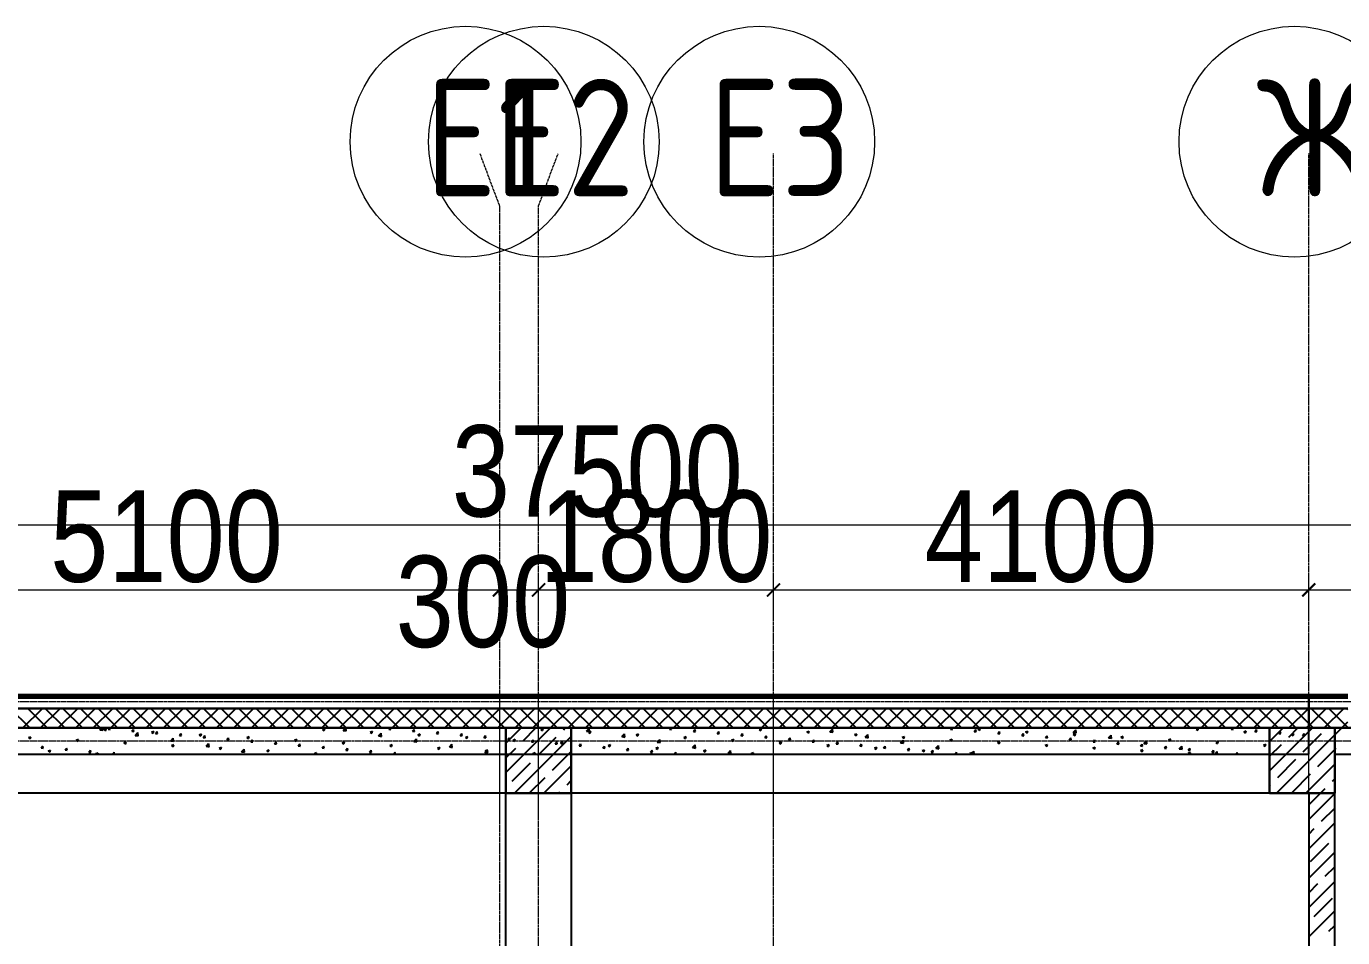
# Model space of a CAD drawing. Header units: millimetres. Extents: x -231292 to 573618, y -153144 to 564035.
# Drawn here: x 23279 to 33364, y 272060 to 279042 of the extents above; entities that cross this region are included whole.
import ezdxf
from ezdxf.enums import TextEntityAlignment as Align

# ---------------------------------------------------------------- set-up
doc = ezdxf.new("R2010")
doc.units = ezdxf.units.MM
doc.linetypes.add('CENTER2', pattern=[28.575, 19.05, -3.175, 3.175, -3.175])
doc.linetypes.add('HIDDEN2', pattern=[4.7625, 3.175, -1.5875])
doc.layers.get('0').update_dxf_attribs({"color": 250})
doc.layers.get('Defpoints').update_dxf_attribs({"color": 250})
doc.layers.add('АР_Делит', color=250, linetype='Continuous', lineweight=0, plot=False)
doc.layers.add('КР_Балки-0.5', color=60, linetype='Continuous', lineweight=50, plot=False)
for name, color, linetype, lineweight in [('АР_Колонны', 250, 'Continuous', 35), ('АР_Стены ЖБ', 250, 'Continuous', 35), ('АР_Стены ПЕНОблок', 250, 'Continuous', 20), ('АР_Тонкая', 250, 'Continuous', 5), ('АР_Утеплитель', 250, 'Continuous', 0), ('АР_Штриховка', 250, 'Continuous', 0), ('РД_Оси_100', 250, 'Continuous', 0), ('РД_Оси_размер', 250, 'Continuous', 0)]:
    doc.layers.add(name, color=color, linetype=linetype, lineweight=lineweight)
doc.styles.add('style1', font='ARIALN.TTF')
doc.styles.add('ккк', font='isocpeur.ttf', dxfattribs={"width": 0.85, "oblique": 15})
doc.dimstyles.new('Dim100_ареал', dxfattribs={"dimscale": 100, "dimtxt": 2.5, "dimasz": 1, "dimexe": 1, "dimexo": 1, "dimgap": 0.5, "dimtad": 1, "dimzin": 12, "dimdsep": 46, "dimtxsty": 'style1', "dimblk": 'ARCHTICK', "dimcen": 1, "dimdle": 1, "dimclrd": 256, "dimclre": 256, "dimaunit": 1, "dimadec": 0, "dimazin": 3, "dimtfac": 1, "dimtmove": 1, "dimatfit": 3, "dimldrblk": 'OPEN30', "dimfxl": 2, "dimfxlon": 1, "dimtolj": 1, "dimtzin": 0, "dimlwd": 9, "dimlwe": 9, "dimarcsym": 0})

# ---------------------------------------------------------------- blocks, each defined once
blk = doc.blocks.new('A-iden')
at = {"linetype": 'Continuous', "lineweight": 5}
blk.add_circle((-0.729, -4.063), 5.894, dxfattribs=at)
at = {"color": 0, "linetype": 'Continuous', "lineweight": 20, "style": 'ккк', "width": 0.85}
blk.add_attdef('ID', text='', height=6, dxfattribs=at).set_placement((0.314, -3.853), align=Align.MIDDLE_CENTER)
blk = doc.blocks.new('_ArchTick')
at = {"color": 0, "linetype": 'ByBlock', "const_width": 0.15}
blk.add_lwpolyline([(-0.5, -0.5), (0.5, 0.5)], dxfattribs=at)
blk = doc.blocks.new('*D206')
at = {"layer": 'Defpoints', "color": 0, "transparency": 16777216}
for p in [(1233153, 224571), (1195653, 222571), (1233153, 222571)]:
    blk.add_point(p, dxfattribs=at)
at = {"layer": 'РД_Оси_размер', "lineweight": 9, "transparency": 16777216}
for p, q in [((1195653, 224371), (1195653, 224671)), ((1233153, 224371), (1233153, 224671)), ((1195553, 224571), (1233253, 224571))]:
    blk.add_line(p, q, dxfattribs=at)
at = {"layer": 'РД_Оси_размер', "lineweight": 9, "transparency": 16777216, "xscale": 100, "yscale": 100, "zscale": 100, "rotation": 180}
blk.add_blockref('_ArchTick', (1195653, 224571), dxfattribs=at)
at = {"layer": 'РД_Оси_размер', "lineweight": 9, "transparency": 16777216, "xscale": 100, "yscale": 100, "zscale": 100}
blk.add_blockref('_ArchTick', (1233153, 224571), dxfattribs=at)
at = {"layer": 'РД_Оси_размер', "color": 0, "transparency": 16777216, "insert": (1214403, 224978), "char_height": 700, "attachment_point": 5, "style": 'style1'}
blk.add_mtext('\\A1;37500', dxfattribs=at)
blk = doc.blocks.new('_Open30')
at = {"color": 0, "linetype": 'ByBlock', "lineweight": -2}
for p, q in [((-1, 0.27), (0, 0)), ((0, 0), (-1, -0.27)), ((0, 0), (-1, 0))]:
    blk.add_line(p, q, dxfattribs=at)
blk = doc.blocks.new('*D215')
at = {"layer": 'Defpoints', "color": 0, "transparency": 16777216}
for p in [(1213653, 224071), (1208553, 222571), (1213653, 222571)]:
    blk.add_point(p, dxfattribs=at)
at = {"layer": 'РД_Оси_размер', "lineweight": 9, "transparency": 16777216}
for p, q in [((1208553, 223871), (1208553, 224171)), ((1213653, 223871), (1213653, 224171)), ((1208453, 224071), (1213753, 224071))]:
    blk.add_line(p, q, dxfattribs=at)
at = {"layer": 'РД_Оси_размер', "lineweight": 9, "transparency": 16777216, "xscale": 100, "yscale": 100, "zscale": 100, "rotation": 180}
blk.add_blockref('_ArchTick', (1208553, 224071), dxfattribs=at)
at = {"layer": 'РД_Оси_размер', "lineweight": 9, "transparency": 16777216, "xscale": 100, "yscale": 100, "zscale": 100}
blk.add_blockref('_ArchTick', (1213653, 224071), dxfattribs=at)
at = {"layer": 'РД_Оси_размер', "color": 0, "transparency": 16777216, "insert": (1211103, 224478), "char_height": 700, "attachment_point": 5, "style": 'style1'}
blk.add_mtext('\\A1;5100', dxfattribs=at)
blk = doc.blocks.new('*D216')
at = {"layer": 'Defpoints', "color": 0, "transparency": 16777216}
for p in [(1213953, 224071), (1213653, 222571), (1213953, 222571)]:
    blk.add_point(p, dxfattribs=at)
at = {"layer": 'РД_Оси_размер', "lineweight": 9, "transparency": 16777216}
for p, q in [((1213653, 223871), (1213653, 224171)), ((1213953, 223871), (1213953, 224171)), ((1213553, 224071), (1214053, 224071))]:
    blk.add_line(p, q, dxfattribs=at)
at = {"layer": 'РД_Оси_размер', "lineweight": 9, "transparency": 16777216, "xscale": 100, "yscale": 100, "zscale": 100, "rotation": 180}
blk.add_blockref('_ArchTick', (1213653, 224071), dxfattribs=at)
at = {"layer": 'РД_Оси_размер', "lineweight": 9, "transparency": 16777216, "xscale": 100, "yscale": 100, "zscale": 100}
blk.add_blockref('_ArchTick', (1213953, 224071), dxfattribs=at)
at = {"layer": 'РД_Оси_размер', "color": 0, "transparency": 16777216, "insert": (1213527, 223978), "char_height": 700, "attachment_point": 5, "style": 'style1'}
blk.add_mtext('\\A1;300', dxfattribs=at)
blk = doc.blocks.new('*D217')
at = {"layer": 'Defpoints', "color": 0, "transparency": 16777216}
for p in [(1215753, 224071), (1213953, 222571), (1215753, 222571)]:
    blk.add_point(p, dxfattribs=at)
at = {"layer": 'РД_Оси_размер', "lineweight": 9, "transparency": 16777216}
for p, q in [((1213953, 223871), (1213953, 224171)), ((1215753, 223871), (1215753, 224171)), ((1213853, 224071), (1215853, 224071))]:
    blk.add_line(p, q, dxfattribs=at)
at = {"layer": 'РД_Оси_размер', "lineweight": 9, "transparency": 16777216, "xscale": 100, "yscale": 100, "zscale": 100, "rotation": 180}
blk.add_blockref('_ArchTick', (1213953, 224071), dxfattribs=at)
at = {"layer": 'РД_Оси_размер', "lineweight": 9, "transparency": 16777216, "xscale": 100, "yscale": 100, "zscale": 100}
blk.add_blockref('_ArchTick', (1215753, 224071), dxfattribs=at)
at = {"layer": 'РД_Оси_размер', "color": 0, "transparency": 16777216, "insert": (1214853, 224478), "char_height": 700, "attachment_point": 5, "style": 'style1'}
blk.add_mtext('\\A1;1800', dxfattribs=at)
blk = doc.blocks.new('*D218')
at = {"layer": 'Defpoints', "color": 0, "transparency": 16777216}
for p in [(1219853, 224071), (1215753, 222571), (1219853, 222571)]:
    blk.add_point(p, dxfattribs=at)
at = {"layer": 'РД_Оси_размер', "lineweight": 9, "transparency": 16777216}
for p, q in [((1215753, 223871), (1215753, 224171)), ((1219853, 223871), (1219853, 224171)), ((1215653, 224071), (1219953, 224071))]:
    blk.add_line(p, q, dxfattribs=at)
at = {"layer": 'РД_Оси_размер', "lineweight": 9, "transparency": 16777216, "xscale": 100, "yscale": 100, "zscale": 100, "rotation": 180}
blk.add_blockref('_ArchTick', (1215753, 224071), dxfattribs=at)
at = {"layer": 'РД_Оси_размер', "lineweight": 9, "transparency": 16777216, "xscale": 100, "yscale": 100, "zscale": 100}
blk.add_blockref('_ArchTick', (1219853, 224071), dxfattribs=at)
at = {"layer": 'РД_Оси_размер', "color": 0, "transparency": 16777216, "insert": (1217803, 224478), "char_height": 700, "attachment_point": 5, "style": 'style1'}
blk.add_mtext('\\A1;4100', dxfattribs=at)
blk = doc.blocks.new('*D219')
at = {"layer": 'Defpoints', "color": 0, "transparency": 16777216}
for p in [(1223253, 224071), (1219853, 222571), (1223253, 222571)]:
    blk.add_point(p, dxfattribs=at)
at = {"layer": 'РД_Оси_размер', "lineweight": 9, "transparency": 16777216}
for p, q in [((1219853, 223871), (1219853, 224171)), ((1223253, 223871), (1223253, 224171)), ((1219753, 224071), (1223353, 224071))]:
    blk.add_line(p, q, dxfattribs=at)
at = {"layer": 'РД_Оси_размер', "lineweight": 9, "transparency": 16777216, "xscale": 100, "yscale": 100, "zscale": 100, "rotation": 180}
blk.add_blockref('_ArchTick', (1219853, 224071), dxfattribs=at)
at = {"layer": 'РД_Оси_размер', "lineweight": 9, "transparency": 16777216, "xscale": 100, "yscale": 100, "zscale": 100}
blk.add_blockref('_ArchTick', (1223253, 224071), dxfattribs=at)
at = {"layer": 'РД_Оси_размер', "color": 0, "transparency": 16777216, "insert": (1221553, 224478), "char_height": 700, "attachment_point": 5, "style": 'style1'}
blk.add_mtext('\\A1;3400', dxfattribs=at)
blk = doc.blocks.new('оси_рен')
at = {"layer": 'РД_Оси_100', "color": 251, "linetype": 'CENTER2', "true_color": 0x636466}
for p, q in [((1215752.916, 222320.175), (1215752.916, 227414.666)), ((1219852.916, 222320.175), (1219852.916, 227414.666)), ((1215752.916, 135558.25), (1215752.916, 223268.25)), ((1219852.916, 135558.25), (1219852.916, 223268.25))]:
    blk.add_line(p, q, dxfattribs=at)
for points in [[(1213502.916, 227414.666), (1213652.916, 227014.666), (1213652.916, 222320.175)], [(1213952.916, 222320.175), (1213952.916, 227014.666), (1214102.916, 227414.666)], [(1241712.916, 223213.25), (1190197.958, 223213.25), (1189697.958, 223363.25)], [(1213652.916, 223268.25), (1213652.916, 135558.25)], [(1213952.916, 135558.25), (1213952.916, 223268.25)], [(1241712.916, 222913.25), (1190197.958, 222913.25), (1189697.958, 222763.25)]]:
    blk.add_lwpolyline(points, dxfattribs=at)
at = {"layer": 'РД_Оси_100', "color": 251, "true_color": 0x636466, "xscale": 150, "yscale": 150, "zscale": 100}
for p, values in [((1213502.916, 228114.666), {'ID': 'Е1'}), ((1214102.916, 228114.666), {'ID': 'Е2'}), ((1215752.916, 228114.666), {'ID': 'Е3'}), ((1219852.916, 228114.666), {'ID': 'Ж'})]:
    blk.add_blockref('A-iden', p, dxfattribs=at).add_auto_attribs(values)
at = {"layer": 'РД_Оси_размер', "color": 251, "true_color": 0x636466}
for base, p1, p2, picture, middle in [((1233152.916, 224571.073), (1195652.916, 222571.073), (1233152.916, 222571.073), '*D206', (1214402.916, 224978.474)), ((1213652.916, 224071.073), (1208552.916, 222571.073), (1213652.916, 222571.073), '*D215', (1211102.916, 224478.474)), ((1215752.916, 224071.073), (1213952.916, 222571.073), (1215752.916, 222571.073), '*D217', (1214852.916, 224478.474)), ((1219852.916, 224071.073), (1215752.916, 222571.073), (1219852.916, 222571.073), '*D218', (1217802.916, 224478.474)), ((1223252.916, 224071.073), (1219852.916, 222571.073), (1223252.916, 222571.073), '*D219', (1221552.916, 224478.474))]:
    dim = blk.add_linear_dim(base=base, p1=p1, p2=p2, dimstyle='Dim100_ареал', override={"dimtxt": 7}, dxfattribs=at)
    dim.commit()
    dim.dimension.update_dxf_attribs({"geometry": picture, "text_midpoint": middle})
dim = blk.add_linear_dim(base=(1213952.916, 224071.073), p1=(1213652.916, 222571.073), p2=(1213952.916, 222571.073), dimstyle='Dim100_ареал', override={"dimtxt": 7}, dxfattribs=at)
dim.commit()
dim.dimension.update_dxf_attribs({"geometry": '*D216', "text_midpoint": (1213527.43, 223571.073), "dimtype": 160})

msp = doc.modelspace()

# ---------------------------------------------------------------- hatches: boundary and pattern name
at = {"layer": 'АР_Штриховка', "linetype": 'Continuous', "lineweight": 25, "true_color": 0x000000}
h = msp.add_hatch(dxfattribs=at)
h.set_pattern_fill('_U', color=18, angle=-359.9999989, style=0, pattern_type=0)
h.set_pattern_definition([(1.07e-06, (-195344.9318, 50353.0003), (-1.86e-08, 1), [])])
h.paths.add_polyline_path([(33103.241, 273921.255), (33103.241, 273896.255), (33403.236, 273896.255), (33403.236, 273921.255)], flags=0)
h.paths.add_polyline_path([(37203.236, 273921.255), (37203.236, 273896.255), (37503.241, 273896.255), (37503.241, 273921.255)], flags=0)
h = msp.add_hatch(dxfattribs=at)
h.set_pattern_fill('ANSI37', color=18, scale=30, angle=-359.9999989, style=0)
h.set_pattern_definition([(45, (-195344.93, 50353), (-67.351922, 67.35192), []), (135, (-195344.93, 50353), (-67.35192, -67.351922), [])])
h.paths.add_polyline_path([(33103.241, 273816.255), (33103.241, 273666.255), (33403.236, 273666.255), (33403.236, 273816.255)], flags=0)
h.paths.add_polyline_path([(37203.236, 273816.255), (37203.236, 273666.255), (37503.241, 273666.255), (37503.241, 273816.255)], flags=0)

# ---------------------------------------------------------------- linework, layer by layer
at = {"layer": 'АР_Делит', "color": 18, "lineweight": 25, "true_color": 0x000000}
for p, q in [((33303.243, 264266.253), (33303.243, 273666.253)), ((33303.243, 273666.253), (37303.243, 273666.253)), ((33303.243, 264266.253), (33303.243, 273666.253)), ((33303.243, 273666.253), (37303.243, 273666.253))]:
    msp.add_line(p, q, dxfattribs=at)
at = {"layer": 'АР_Колонны', "color": 18, "linetype": 'HIDDEN2', "lineweight": 25, "true_color": 0x000000}
for p, q in [((26953.243, 273666.253), (27453.243, 273666.253)), ((26953.243, 273166.253), (26953.243, 273666.253)), ((27453.243, 273666.253), (27453.243, 273166.253)), ((32803.243, 273666.253), (33303.243, 273666.253)), ((32803.243, 273166.253), (32803.243, 273666.253)), ((33303.243, 273666.253), (33303.243, 273166.253)), ((27453.243, 273166.253), (26953.243, 273166.253)), ((33303.243, 273166.253), (32803.243, 273166.253))]:
    msp.add_line(p, q, dxfattribs=at)
at = {"layer": 'АР_Колонны', "color": 18, "linetype": 'Continuous', "lineweight": 25, "true_color": 0x000000}
for p, q in [((27453.243, 273666.253), (26953.243, 273666.253)), ((26953.243, 273666.253), (26953.243, 273166.253)), ((27453.243, 273666.253), (26953.243, 273666.253)), ((26953.243, 273666.253), (26953.243, 273166.253)), ((27453.243, 273166.253), (27453.243, 273666.253)), ((27453.243, 273166.253), (27453.243, 273666.253)), ((33303.243, 273666.253), (32803.243, 273666.253)), ((32803.243, 273666.253), (32803.243, 273166.253)), ((33303.243, 273666.253), (32803.243, 273666.253)), ((32803.243, 273666.253), (32803.243, 273166.253)), ((33303.243, 273166.253), (33303.243, 273666.253)), ((33303.243, 273166.253), (33303.243, 273666.253)), ((26953.243, 273166.253), (27453.243, 273166.253)), ((26953.243, 273166.253), (27453.243, 273166.253)), ((32803.243, 273166.253), (33303.243, 273166.253)), ((32803.243, 273166.253), (33303.243, 273166.253))]:
    msp.add_line(p, q, dxfattribs=at)
at = {"layer": 'АР_Стены ЖБ', "color": 18, "linetype": 'Continuous', "lineweight": 25, "true_color": 0x000000}
for p, q in [((27453.243, 273666.253), (26953.243, 273666.253)), ((26953.243, 273666.253), (26953.243, 273166.253)), ((27453.243, 273166.253), (27453.243, 273666.253)), ((33303.243, 273666.253), (32803.243, 273666.253)), ((32803.243, 273666.253), (32803.243, 273166.253)), ((33303.243, 273666.253), (33303.243, 273466.253)), ((37503.243, 273666.253), (33303.243, 273666.253)), ((33303.243, 273166.253), (33303.243, 273666.253)), ((33303.243, 273466.253), (37303.243, 273466.253)), ((26953.243, 273166.253), (27453.243, 273166.253)), ((32803.243, 273166.253), (33303.243, 273166.253)), ((33303.243, 273166.253), (33103.243, 273166.253)), ((33103.243, 273166.253), (33103.243, 264116.253)), ((33303.243, 264116.253), (33303.243, 273166.253))]:
    msp.add_line(p, q, dxfattribs=at)
at = {"layer": 'АР_Стены ПЕНОблок', "color": 18, "linetype": 'Continuous', "lineweight": 25, "true_color": 0x000000}
for p, q in [((33103.243, 273666.253), (13203.243, 273666.253)), ((33103.243, 273466.253), (33103.243, 273666.253)), ((13203.243, 273466.253), (33103.243, 273466.253))]:
    msp.add_line(p, q, dxfattribs=at)
at = {"layer": 'АР_Тонкая', "color": 18, "linetype": 'Continuous', "lineweight": 25, "true_color": 0x000000}
for p, q in [((33103.243, 273921.253), (13203.243, 273921.253)), ((33103.243, 273896.253), (13203.243, 273896.253)), ((13203.243, 273896.253), (33103.243, 273896.253)), ((33103.243, 273896.253), (33103.243, 273921.253)), ((33103.243, 273921.253), (33103.243, 273896.253)), ((33403.238, 273921.253), (33103.243, 273921.253)), ((33103.243, 273816.253), (33103.243, 273896.253)), ((33103.243, 273896.253), (33103.243, 273816.253)), ((33403.238, 273896.253), (33103.243, 273896.253)), ((33103.243, 273896.253), (33403.238, 273896.253)), ((13203.243, 273816.253), (33103.243, 273816.253)), ((33103.243, 273816.253), (33403.238, 273816.253))]:
    msp.add_line(p, q, dxfattribs=at)
at = {"layer": 'АР_Утеплитель', "color": 18, "linetype": 'Continuous', "lineweight": 25, "true_color": 0x000000}
for p, q in [((33103.243, 273816.253), (13203.243, 273816.253)), ((33103.243, 273666.253), (33103.243, 273816.253)), ((33103.243, 273816.253), (33103.243, 273666.253)), ((33403.238, 273816.253), (33103.243, 273816.253)), ((13203.243, 273666.253), (33103.243, 273666.253)), ((33103.243, 273666.253), (33403.238, 273666.253))]:
    msp.add_line(p, q, dxfattribs=at)
at = {"layer": 'АР_Штриховка', "color": 18, "linetype": 'Continuous', "lineweight": 25, "true_color": 0x000000}
for p, q in [((13203.243, 273921.002), (33103.243, 273921.002)), ((13203.243, 273920.002), (33103.243, 273920.002)), ((13203.243, 273919.002), (33103.243, 273919.002)), ((13203.243, 273918.002), (33103.243, 273918.002)), ((13203.243, 273917.002), (33103.243, 273917.002)), ((13203.243, 273916.002), (33103.243, 273916.002)), ((13203.243, 273915.002), (33103.243, 273915.002)), ((13203.243, 273914.002), (33103.243, 273914.002)), ((13203.243, 273913.002), (33103.243, 273913.002)), ((13203.243, 273912.002), (33103.243, 273912.002)), ((13203.243, 273911.002), (33103.243, 273911.002)), ((13203.243, 273910.002), (33103.243, 273910.002)), ((13203.243, 273909.002), (33103.243, 273909.002)), ((13203.243, 273908.002), (33103.243, 273908.002)), ((13203.243, 273907.002), (33103.243, 273907.002)), ((13203.243, 273906.002), (33103.243, 273906.002)), ((13203.243, 273905.002), (33103.243, 273905.002)), ((13203.243, 273904.002), (33103.243, 273904.002)), ((13203.243, 273903.002), (33103.243, 273903.002)), ((13203.243, 273902.002), (33103.243, 273902.002)), ((13203.243, 273901.002), (33103.243, 273901.002)), ((13203.243, 273900.002), (33103.243, 273900.002)), ((13203.243, 273899.002), (33103.243, 273899.002)), ((13203.243, 273898.002), (33103.243, 273898.002)), ((13203.243, 273897.002), (33103.243, 273897.002)), ((23305.121, 273666.253), (23155.121, 273816.253)), ((23253.682, 273666.253), (23403.682, 273816.253)), ((23439.824, 273666.253), (23289.824, 273816.253)), ((23388.386, 273666.253), (23538.386, 273816.253)), ((23574.528, 273666.253), (23424.528, 273816.253)), ((23523.09, 273666.253), (23673.09, 273816.253)), ((23709.232, 273666.253), (23559.232, 273816.253)), ((23657.794, 273666.253), (23807.794, 273816.253)), ((23843.936, 273666.253), (23693.936, 273816.253)), ((23792.498, 273666.253), (23942.498, 273816.253)), ((23978.64, 273666.253), (23828.64, 273816.253)), ((23927.201, 273666.253), (24077.201, 273816.253)), ((24113.344, 273666.253), (23963.344, 273816.253)), ((24061.905, 273666.253), (24211.905, 273816.253)), ((24248.047, 273666.253), (24098.047, 273816.253)), ((24196.609, 273666.253), (24346.609, 273816.253)), ((24382.751, 273666.253), (24232.751, 273816.253)), ((24331.313, 273666.253), (24481.313, 273816.253)), ((24517.455, 273666.253), (24367.455, 273816.253)), ((24466.017, 273666.253), (24616.017, 273816.253)), ((24652.159, 273666.253), (24502.159, 273816.253)), ((24600.721, 273666.253), (24750.721, 273816.253)), ((24786.863, 273666.253), (24636.863, 273816.253)), ((24735.424, 273666.253), (24885.424, 273816.253)), ((24921.567, 273666.253), (24771.567, 273816.253)), ((24870.128, 273666.253), (25020.128, 273816.253)), ((25056.27, 273666.253), (24906.27, 273816.253)), ((25004.832, 273666.253), (25154.832, 273816.253)), ((25190.974, 273666.253), (25040.974, 273816.253)), ((25139.536, 273666.253), (25289.536, 273816.253)), ((25325.678, 273666.253), (25175.678, 273816.253)), ((25274.24, 273666.253), (25424.24, 273816.253)), ((25460.382, 273666.253), (25310.382, 273816.253)), ((25408.944, 273666.253), (25558.944, 273816.253)), ((25595.086, 273666.253), (25445.086, 273816.253)), ((25543.648, 273666.253), (25693.648, 273816.253)), ((25729.79, 273666.253), (25579.79, 273816.253)), ((25678.351, 273666.253), (25828.351, 273816.253)), ((25864.494, 273666.253), (25714.494, 273816.253)), ((25813.055, 273666.253), (25963.055, 273816.253)), ((25999.197, 273666.253), (25849.197, 273816.253)), ((25947.759, 273666.253), (26097.759, 273816.253)), ((26133.901, 273666.253), (25983.901, 273816.253)), ((26082.463, 273666.253), (26232.463, 273816.253)), ((26268.605, 273666.253), (26118.605, 273816.253)), ((26217.167, 273666.253), (26367.167, 273816.253)), ((26403.309, 273666.253), (26253.309, 273816.253)), ((26351.871, 273666.253), (26501.871, 273816.253)), ((26538.013, 273666.253), (26388.013, 273816.253)), ((26486.574, 273666.253), (26636.574, 273816.253)), ((26672.717, 273666.253), (26522.717, 273816.253)), ((26621.278, 273666.253), (26771.278, 273816.253)), ((26807.42, 273666.253), (26657.42, 273816.253)), ((26755.982, 273666.253), (26905.982, 273816.253)), ((26942.124, 273666.253), (26792.124, 273816.253)), ((26890.686, 273666.253), (27040.686, 273816.253)), ((27076.828, 273666.253), (26926.828, 273816.253)), ((27025.39, 273666.253), (27175.39, 273816.253)), ((27211.532, 273666.253), (27061.532, 273816.253)), ((27160.094, 273666.253), (27310.094, 273816.253)), ((27346.236, 273666.253), (27196.236, 273816.253)), ((27294.797, 273666.253), (27444.797, 273816.253)), ((27480.94, 273666.253), (27330.94, 273816.253)), ((27429.501, 273666.253), (27579.501, 273816.253)), ((27615.643, 273666.253), (27465.643, 273816.253)), ((27564.205, 273666.253), (27714.205, 273816.253)), ((27750.347, 273666.253), (27600.347, 273816.253)), ((27698.909, 273666.253), (27848.909, 273816.253)), ((27885.051, 273666.253), (27735.051, 273816.253)), ((27833.613, 273666.253), (27983.613, 273816.253)), ((28019.755, 273666.253), (27869.755, 273816.253)), ((27968.317, 273666.253), (28118.317, 273816.253)), ((28154.459, 273666.253), (28004.459, 273816.253)), ((28103.021, 273666.253), (28253.021, 273816.253)), ((28289.163, 273666.253), (28139.163, 273816.253)), ((28237.724, 273666.253), (28387.724, 273816.253)), ((28423.867, 273666.253), (28273.867, 273816.253)), ((28372.428, 273666.253), (28522.428, 273816.253)), ((28558.57, 273666.253), (28408.57, 273816.253)), ((28507.132, 273666.253), (28657.132, 273816.253)), ((28693.274, 273666.253), (28543.274, 273816.253)), ((28641.836, 273666.253), (28791.836, 273816.253)), ((28827.978, 273666.253), (28677.978, 273816.253)), ((28776.54, 273666.253), (28926.54, 273816.253)), ((28962.682, 273666.253), (28812.682, 273816.253)), ((28911.244, 273666.253), (29061.244, 273816.253)), ((29097.386, 273666.253), (28947.386, 273816.253)), ((29045.947, 273666.253), (29195.947, 273816.253)), ((29232.09, 273666.253), (29082.09, 273816.253)), ((29180.651, 273666.253), (29330.651, 273816.253)), ((29366.793, 273666.253), (29216.793, 273816.253)), ((29315.355, 273666.253), (29465.355, 273816.253)), ((29501.497, 273666.253), (29351.497, 273816.253)), ((29450.059, 273666.253), (29600.059, 273816.253)), ((29636.201, 273666.253), (29486.201, 273816.253)), ((29584.763, 273666.253), (29734.763, 273816.253)), ((29770.905, 273666.253), (29620.905, 273816.253)), ((29719.467, 273666.253), (29869.467, 273816.253)), ((29905.609, 273666.253), (29755.609, 273816.253)), ((29854.17, 273666.253), (30004.17, 273816.253)), ((30040.313, 273666.253), (29890.313, 273816.253)), ((29988.874, 273666.253), (30138.874, 273816.253)), ((30175.016, 273666.253), (30025.016, 273816.253)), ((30123.578, 273666.253), (30273.578, 273816.253)), ((30309.72, 273666.253), (30159.72, 273816.253)), ((30258.282, 273666.253), (30408.282, 273816.253)), ((30444.424, 273666.253), (30294.424, 273816.253)), ((30392.986, 273666.253), (30542.986, 273816.253)), ((30579.128, 273666.253), (30429.128, 273816.253)), ((30527.69, 273666.253), (30677.69, 273816.253)), ((30713.832, 273666.253), (30563.832, 273816.253)), ((30662.394, 273666.253), (30812.394, 273816.253)), ((30848.536, 273666.253), (30698.536, 273816.253)), ((30797.097, 273666.253), (30947.097, 273816.253)), ((30983.24, 273666.253), (30833.24, 273816.253)), ((30931.801, 273666.253), (31081.801, 273816.253)), ((31117.943, 273666.253), (30967.943, 273816.253)), ((31066.505, 273666.253), (31216.505, 273816.253)), ((31252.647, 273666.253), (31102.647, 273816.253)), ((31201.209, 273666.253), (31351.209, 273816.253)), ((31387.351, 273666.253), (31237.351, 273816.253)), ((31335.913, 273666.253), (31485.913, 273816.253)), ((31522.055, 273666.253), (31372.055, 273816.253)), ((31470.617, 273666.253), (31620.617, 273816.253)), ((31656.759, 273666.253), (31506.759, 273816.253)), ((31605.32, 273666.253), (31755.32, 273816.253)), ((31791.463, 273666.253), (31641.463, 273816.253)), ((31740.024, 273666.253), (31890.024, 273816.253)), ((31926.166, 273666.253), (31776.166, 273816.253)), ((31874.728, 273666.253), (32024.728, 273816.253)), ((32060.87, 273666.253), (31910.87, 273816.253)), ((32009.432, 273666.253), (32159.432, 273816.253)), ((32195.574, 273666.253), (32045.574, 273816.253)), ((32144.136, 273666.253), (32294.136, 273816.253)), ((32330.278, 273666.253), (32180.278, 273816.253)), ((32278.84, 273666.253), (32428.84, 273816.253)), ((32464.982, 273666.253), (32314.982, 273816.253)), ((32413.543, 273666.253), (32563.543, 273816.253)), ((32599.686, 273666.253), (32449.686, 273816.253)), ((32548.247, 273666.253), (32698.247, 273816.253)), ((32734.389, 273666.253), (32584.389, 273816.253)), ((32682.951, 273666.253), (32832.951, 273816.253)), ((32869.093, 273666.253), (32719.093, 273816.253)), ((32817.655, 273666.253), (32967.655, 273816.253)), ((33003.797, 273666.253), (32853.797, 273816.253)), ((32952.359, 273666.253), (33102.359, 273816.253)), ((33103.243, 273701.511), (32988.501, 273816.253)), ((23295.519, 273592.557), (23308.154, 273584.034)), ((23295.627, 273592.795), (23313.412, 273599.622)), ((23308.166, 273584.031), (23313.316, 273599.38)), ((23521.132, 273666.253), (23521.57, 273665.957)), ((23521.582, 273665.954), (23521.683, 273666.253)), ((23843.07, 273651.773), (23865.66, 273648.269)), ((23843.072, 273651.768), (23856.97, 273666.253)), ((23865.659, 273648.264), (23863.566, 273666.253)), ((23873.966, 273654.137), (23886.601, 273645.615)), ((23874.075, 273654.376), (23891.859, 273661.203)), ((23886.613, 273645.611), (23891.763, 273660.96)), ((23905.376, 273656.83), (23920.558, 273655.502)), ((23905.377, 273656.841), (23913.274, 273666.253)), ((23920.467, 273655.485), (23918.481, 273666.253)), ((24087.56, 273640.891), (24102.742, 273639.563)), ((24087.561, 273640.902), (24099.806, 273655.496)), ((24102.651, 273639.546), (24099.714, 273655.467)), ((24114.149, 273609.731), (24136.739, 273606.227)), ((24114.151, 273609.726), (24133.935, 273630.344)), ((24136.738, 273606.222), (24133.931, 273630.344)), ((24238.997, 273633.794), (24251.632, 273625.272)), ((24239.105, 273634.033), (24256.89, 273640.86)), ((24251.644, 273625.269), (24256.794, 273640.618)), ((24269.745, 273624.952), (24284.927, 273623.624)), ((24269.746, 273624.963), (24281.991, 273639.556)), ((24284.835, 273623.607), (24281.899, 273639.528)), ((24385.23, 273567.683), (24405.014, 273588.302)), ((24407.816, 273564.179), (24405.01, 273588.302)), ((24451.93, 273609.013), (24467.112, 273607.685)), ((24451.931, 273609.024), (24464.176, 273623.617)), ((24467.02, 273607.668), (24464.083, 273623.589)), ((24604.028, 273613.452), (24616.662, 273604.93)), ((24604.136, 273613.691), (24621.921, 273620.518)), ((24616.675, 273604.926), (24621.825, 273620.275)), ((24634.114, 273593.074), (24649.296, 273591.746)), ((24634.115, 273593.085), (24646.36, 273607.678)), ((24649.204, 273591.728), (24646.267, 273607.65)), ((24816.3, 273577.146), (24828.545, 273591.739)), ((24831.388, 273575.789), (24828.451, 273591.711)), ((24969.059, 273593.11), (24981.693, 273584.588)), ((24969.167, 273593.349), (24986.952, 273600.176)), ((24981.706, 273584.584), (24986.856, 273599.933)), ((25547.506, 273654.69), (25560.14, 273646.168)), ((25547.615, 273654.929), (25565.399, 273661.756)), ((25560.153, 273646.164), (25565.303, 273661.513)), ((25706.947, 273646.947), (25729.537, 273643.443)), ((25706.95, 273646.94), (25725.481, 273666.253)), ((25729.536, 273643.436), (25726.882, 273666.253)), ((25912.537, 273634.348), (25925.171, 273625.825)), ((25912.645, 273634.587), (25930.43, 273641.414)), ((25925.184, 273625.822), (25930.334, 273641.171)), ((25978.026, 273604.905), (26000.616, 273601.401)), ((25978.03, 273604.898), (25997.813, 273625.517)), ((26000.615, 273601.394), (25997.809, 273625.516)), ((26056.348, 273656.618), (26071.53, 273655.29)), ((26056.349, 273656.629), (26064.424, 273666.253)), ((26071.434, 273655.272), (26069.408, 273666.253)), ((26238.533, 273640.679), (26253.715, 273639.351)), ((26238.534, 273640.69), (26250.779, 273655.283)), ((26253.618, 273639.333), (26250.681, 273655.254)), ((26277.568, 273614.005), (26290.202, 273605.483)), ((26277.676, 273614.245), (26295.461, 273621.072)), ((26290.214, 273605.48), (26295.365, 273620.829)), ((26420.717, 273624.74), (26435.899, 273623.412)), ((26420.718, 273624.751), (26432.964, 273639.344)), ((26435.802, 273623.393), (26432.865, 273639.315)), ((26602.902, 273608.801), (26618.084, 273607.473)), ((26602.903, 273608.812), (26615.148, 273623.405)), ((26617.986, 273607.454), (26615.049, 273623.376)), ((26642.598, 273593.663), (26655.233, 273585.141)), ((26642.707, 273593.903), (26660.492, 273600.73)), ((26655.245, 273585.137), (26660.395, 273600.486)), ((26785.087, 273592.862), (26800.269, 273591.533)), ((26785.088, 273592.873), (26797.333, 273607.466)), ((26800.17, 273591.515), (26797.233, 273607.436)), ((26953.243, 273549.205), (27070.291, 273666.253)), ((26953.243, 273324.699), (27294.797, 273666.253)), ((26967.272, 273576.934), (26979.518, 273591.527)), ((26982.354, 273575.576), (26979.417, 273591.497)), ((27019.304, 273166.253), (27453.243, 273600.192)), ((27084.785, 273568.494), (27182.544, 273666.253)), ((27197.038, 273456.24), (27337.355, 273596.557)), ((27221.046, 273655.243), (27233.68, 273646.721)), ((27221.155, 273655.483), (27238.939, 273662.31)), ((27233.692, 273646.717), (27238.843, 273662.066)), ((27393.481, 273652.683), (27407.051, 273666.253)), ((27570.825, 273642.121), (27593.415, 273638.617)), ((27570.829, 273642.112), (27590.613, 273662.731)), ((27586.076, 273634.901), (27598.711, 273626.378)), ((27586.185, 273635.141), (27603.97, 273641.968)), ((27593.413, 273638.608), (27590.607, 273662.73)), ((27598.723, 273626.375), (27603.873, 273641.724)), ((27841.904, 273600.079), (27864.493, 273596.575)), ((27841.908, 273600.07), (27861.692, 273620.689)), ((27864.492, 273596.566), (27861.686, 273620.688)), ((27951.107, 273614.558), (27963.742, 273606.036)), ((27951.216, 273614.799), (27969.001, 273621.626)), ((27963.754, 273606.033), (27968.904, 273621.382)), ((28207.321, 273656.406), (28222.503, 273655.078)), ((28207.322, 273656.417), (28215.575, 273666.253)), ((28222.4, 273655.058), (28220.335, 273666.253)), ((28316.138, 273594.216), (28328.773, 273585.694)), ((28316.247, 273594.456), (28334.032, 273601.283)), ((28328.785, 273585.69), (28333.935, 273601.039)), ((28389.505, 273640.467), (28404.687, 273639.139)), ((28389.506, 273640.478), (28401.752, 273655.071)), ((28404.584, 273639.119), (28401.647, 273655.041)), ((28571.69, 273624.528), (28586.872, 273623.199)), ((28571.691, 273624.539), (28583.936, 273639.132)), ((28586.768, 273623.18), (28583.832, 273639.101)), ((28753.875, 273608.589), (28769.057, 273607.26)), ((28753.876, 273608.6), (28766.121, 273623.193)), ((28768.953, 273607.241), (28766.016, 273623.162)), ((28894.585, 273655.796), (28907.22, 273647.274)), ((28894.695, 273656.037), (28912.479, 273662.864)), ((28907.232, 273647.271), (28912.382, 273662.62)), ((28936.059, 273592.649), (28951.241, 273591.321)), ((28936.06, 273592.661), (28948.306, 273607.254)), ((28951.137, 273591.302), (28948.2, 273607.223)), ((29118.245, 273576.722), (29130.49, 273591.315)), ((29133.321, 273575.362), (29130.384, 273591.284)), ((29259.616, 273635.454), (29272.251, 273626.932)), ((29259.725, 273635.695), (29277.51, 273642.522)), ((29272.263, 273626.928), (29277.413, 273642.277)), ((29434.702, 273637.295), (29457.292, 273633.792)), ((29434.707, 273637.284), (29454.491, 273657.903)), ((29457.29, 273633.78), (29454.484, 273657.902)), ((29624.647, 273615.111), (29637.281, 273606.589)), ((29624.756, 273615.352), (29642.541, 273622.179)), ((29637.294, 273606.586), (29642.444, 273621.935)), ((29705.781, 273595.253), (29728.371, 273591.749)), ((29705.786, 273595.242), (29725.57, 273615.861)), ((29728.369, 273591.738), (29725.563, 273615.86)), ((29989.678, 273594.769), (30002.312, 273586.247)), ((29989.787, 273595.01), (30007.572, 273601.837)), ((30002.324, 273586.243), (30007.475, 273601.592)), ((30358.293, 273656.194), (30373.475, 273654.865)), ((30358.294, 273656.205), (30366.726, 273666.253)), ((30373.367, 273654.845), (30371.262, 273666.253)), ((30540.478, 273640.254), (30555.66, 273638.926)), ((30540.479, 273640.266), (30552.724, 273654.859)), ((30555.551, 273638.906), (30552.614, 273654.827)), ((30568.125, 273656.349), (30580.759, 273647.827)), ((30568.235, 273656.591), (30586.019, 273663.418)), ((30580.772, 273647.824), (30585.922, 273663.173)), ((30722.663, 273624.315), (30737.845, 273622.987)), ((30722.664, 273624.327), (30734.909, 273638.92)), ((30737.735, 273622.967), (30734.798, 273638.888)), ((30904.847, 273608.376), (30920.029, 273607.048)), ((30904.848, 273608.388), (30917.093, 273622.981)), ((30919.919, 273607.027), (30916.982, 273622.949)), ((30933.156, 273636.007), (30945.79, 273627.485)), ((30933.265, 273636.249), (30951.05, 273643.075)), ((30945.802, 273627.481), (30950.953, 273642.83)), ((31087.032, 273592.437), (31102.214, 273591.109)), ((31087.033, 273592.449), (31099.278, 273607.042)), ((31102.103, 273591.088), (31099.166, 273607.01)), ((31269.218, 273576.509), (31281.463, 273591.103)), ((31284.287, 273575.149), (31281.35, 273591.07)), ((31298.187, 273615.664), (31310.821, 273607.142)), ((31298.296, 273615.906), (31316.081, 273622.733)), ((31298.58, 273632.469), (31321.17, 273628.966)), ((31298.586, 273632.457), (31318.369, 273653.075)), ((31310.833, 273607.139), (31315.983, 273622.488)), ((31321.167, 273628.952), (31318.361, 273653.074)), ((31569.659, 273590.427), (31592.248, 273586.924)), ((31569.665, 273590.414), (31589.448, 273611.033)), ((31592.246, 273586.91), (31589.44, 273611.032)), ((31663.217, 273595.322), (31675.852, 273586.8)), ((31663.327, 273595.564), (31681.112, 273602.391)), ((31675.864, 273586.796), (31681.014, 273602.145)), ((32241.665, 273656.902), (32254.299, 273648.38)), ((32241.775, 273657.145), (32259.559, 273663.971)), ((32254.311, 273648.377), (32259.461, 273663.726)), ((32509.266, 273655.981), (32524.448, 273654.653)), ((32509.267, 273655.993), (32517.876, 273666.253)), ((32524.333, 273654.632), (32522.189, 273666.253)), ((32606.695, 273636.56), (32619.33, 273628.038)), ((32606.805, 273636.802), (32624.59, 273643.629)), ((32619.342, 273628.034), (32624.492, 273643.383)), ((32691.451, 273640.042), (32706.633, 273638.714)), ((32691.452, 273640.054), (32703.697, 273654.647)), ((32706.517, 273638.692), (32703.58, 273654.614)), ((32803.243, 273562.038), (32907.458, 273666.253)), ((32803.243, 273337.532), (33131.964, 273666.253)), ((32856.47, 273166.253), (33303.243, 273613.026)), ((32873.635, 273624.103), (32888.817, 273622.775)), ((32873.636, 273624.115), (32885.881, 273638.708)), ((32888.701, 273622.753), (32885.764, 273638.675)), ((32913.508, 273666.253), (32913.968, 273666.182)), ((32913.966, 273666.166), (32913.956, 273666.253)), ((32950.015, 273596.557), (33019.711, 273666.253)), ((32971.726, 273616.217), (32984.361, 273607.695)), ((32971.836, 273616.46), (32989.621, 273623.287)), ((32984.373, 273607.692), (32989.523, 273623.041)), ((33055.82, 273608.164), (33071.002, 273606.836)), ((33055.821, 273608.175), (33068.066, 273622.769)), ((33062.268, 273484.304), (33202.584, 273624.62)), ((33070.886, 273606.814), (33067.949, 273622.735)), ((33087.063, 273666.253), (33103.243, 273682.433)), ((33303.243, 273613.026), (33356.47, 273666.253)), ((23394.065, 273513.591), (23409.247, 273512.263)), ((23394.066, 273513.602), (23406.311, 273528.195)), ((23409.158, 273512.246), (23406.221, 273528.167)), ((23447.133, 273490.291), (23459.768, 273481.769)), ((23447.242, 273490.53), (23465.026, 273497.357)), ((23459.78, 273481.766), (23464.931, 273497.115)), ((23576.25, 273497.652), (23591.432, 273496.323)), ((23576.251, 273497.663), (23588.496, 273512.256)), ((23591.342, 273496.307), (23588.405, 273512.228)), ((23660.55, 273572.214), (23673.184, 273563.692)), ((23660.658, 273572.453), (23678.443, 273579.28)), ((23673.197, 273563.689), (23678.347, 273579.038)), ((23758.435, 273481.724), (23770.68, 273496.317)), ((23773.526, 273480.367), (23770.589, 273496.289)), ((24025.581, 273551.872), (24038.215, 273543.35)), ((24025.689, 273552.111), (24043.474, 273558.937)), ((24038.228, 273543.346), (24043.378, 273558.695)), ((24385.228, 273567.689), (24407.817, 273564.185)), ((24390.612, 273531.529), (24403.246, 273523.007)), ((24390.72, 273531.768), (24408.505, 273538.595)), ((24403.258, 273523.004), (24408.409, 273538.353)), ((24656.306, 273525.647), (24678.896, 273522.143)), ((24656.309, 273525.641), (24676.093, 273546.26)), ((24678.895, 273522.137), (24676.089, 273546.259)), ((24755.642, 273511.187), (24768.277, 273502.665)), ((24755.751, 273511.426), (24773.535, 273518.253)), ((24768.289, 273502.661), (24773.439, 273518.01)), ((24816.299, 273577.135), (24831.481, 273575.807)), ((24927.388, 273483.599), (24947.172, 273504.217)), ((24949.974, 273480.095), (24947.168, 273504.217)), ((24998.484, 273561.196), (25013.666, 273559.868)), ((24998.485, 273561.207), (25010.73, 273575.8)), ((25013.572, 273559.85), (25010.635, 273575.771)), ((25120.673, 273490.844), (25133.308, 273482.322)), ((25120.782, 273491.084), (25138.566, 273497.911)), ((25133.32, 273482.319), (25138.47, 273497.668)), ((25180.668, 273545.257), (25195.85, 273543.928)), ((25180.669, 273545.268), (25192.914, 273559.861)), ((25195.756, 273543.911), (25192.819, 273559.832)), ((25334.09, 273572.767), (25346.724, 273564.245)), ((25334.198, 273573.007), (25351.983, 273579.833)), ((25346.736, 273564.242), (25351.887, 273579.591)), ((25362.853, 273529.318), (25378.035, 273527.989)), ((25362.854, 273529.329), (25375.099, 273543.922)), ((25377.94, 273527.972), (25375.003, 273543.893)), ((25545.038, 273513.379), (25560.22, 273512.05)), ((25545.039, 273513.39), (25557.284, 273527.983)), ((25560.124, 273512.032), (25557.187, 273527.954)), ((25699.12, 273552.425), (25711.755, 273543.903)), ((25699.229, 273552.664), (25717.014, 273559.491)), ((25711.767, 273543.899), (25716.917, 273559.248)), ((25727.222, 273497.439), (25742.404, 273496.111)), ((25727.223, 273497.451), (25739.468, 273512.044)), ((25742.308, 273496.093), (25739.371, 273512.015)), ((25909.408, 273481.512), (25921.653, 273496.105)), ((25924.492, 273480.154), (25921.556, 273496.075)), ((26064.151, 273532.082), (26076.786, 273523.56)), ((26064.26, 273532.322), (26082.045, 273539.149)), ((26076.798, 273523.557), (26081.948, 273538.906)), ((26249.105, 273562.863), (26271.695, 273559.359)), ((26249.109, 273562.855), (26268.892, 273583.474)), ((26271.694, 273559.351), (26268.887, 273583.474)), ((26429.182, 273511.74), (26441.817, 273503.218)), ((26429.291, 273511.98), (26447.075, 273518.807)), ((26441.829, 273503.214), (26446.979, 273518.563)), ((26520.184, 273520.821), (26542.774, 273517.317)), ((26520.188, 273520.813), (26539.971, 273541.432)), ((26542.772, 273517.309), (26539.966, 273541.431)), ((26791.267, 273478.771), (26811.05, 273499.39)), ((26794.213, 273491.397), (26806.847, 273482.875)), ((26794.322, 273491.637), (26812.106, 273498.464)), ((26806.86, 273482.872), (26812.01, 273498.221)), ((26813.851, 273475.267), (26811.045, 273499.389)), ((26953.243, 273436.952), (27028.658, 273512.367)), ((26967.271, 273576.923), (26982.453, 273575.594)), ((27007.629, 273573.32), (27020.264, 273564.798)), ((27007.738, 273573.56), (27025.523, 273580.387)), ((27020.276, 273564.795), (27025.426, 273580.144)), ((27149.456, 273560.984), (27164.638, 273559.655)), ((27149.457, 273560.995), (27161.702, 273575.588)), ((27164.538, 273559.637), (27161.601, 273575.558)), ((27331.641, 273545.044), (27346.823, 273543.716)), ((27331.642, 273545.056), (27343.887, 273559.649)), ((27346.722, 273543.697), (27343.786, 273559.619)), ((27372.66, 273552.978), (27385.295, 273544.456)), ((27372.769, 273553.218), (27390.554, 273560.045)), ((27385.307, 273544.452), (27390.457, 273559.801)), ((27513.825, 273529.105), (27529.008, 273527.777)), ((27513.826, 273529.117), (27526.072, 273543.71)), ((27528.907, 273527.758), (27525.97, 273543.68)), ((27696.01, 273513.166), (27711.192, 273511.838)), ((27696.011, 273513.177), (27708.256, 273527.771)), ((27711.091, 273511.819), (27708.154, 273527.74)), ((27737.691, 273532.635), (27750.325, 273524.113)), ((27737.8, 273532.876), (27755.585, 273539.703)), ((27750.338, 273524.11), (27755.488, 273539.459)), ((27878.195, 273497.227), (27893.377, 273495.899)), ((27878.196, 273497.238), (27890.441, 273511.832)), ((27893.275, 273495.88), (27890.338, 273511.801)), ((28060.38, 273481.299), (28072.626, 273495.892)), ((28075.459, 273479.941), (28072.522, 273495.862)), ((28102.722, 273512.293), (28115.356, 273503.771)), ((28102.831, 273512.533), (28120.615, 273519.36)), ((28112.982, 273558.037), (28135.572, 273554.533)), ((28112.987, 273558.028), (28132.771, 273578.646)), ((28115.368, 273503.767), (28120.519, 273519.116)), ((28135.571, 273554.523), (28132.765, 273578.646)), ((28384.061, 273515.995), (28406.651, 273512.491)), ((28384.066, 273515.985), (28403.85, 273536.604)), ((28406.65, 273512.481), (28403.843, 273536.603)), ((28467.752, 273491.951), (28480.387, 273483.428)), ((28467.862, 273492.191), (28485.646, 273499.018)), ((28480.399, 273483.425), (28485.549, 273498.774)), ((28655.145, 273473.943), (28674.929, 273494.562)), ((28677.728, 273470.439), (28674.922, 273494.561)), ((28681.169, 273573.873), (28693.803, 273565.351)), ((28681.278, 273574.114), (28699.063, 273580.941)), ((28693.816, 273565.348), (28698.966, 273580.697)), ((29046.2, 273553.531), (29058.834, 273545.009)), ((29046.309, 273553.772), (29064.094, 273560.599)), ((29058.846, 273545.005), (29063.997, 273560.354)), ((29118.244, 273576.71), (29133.426, 273575.382)), ((29300.429, 273560.771), (29315.611, 273559.443)), ((29300.43, 273560.783), (29312.675, 273575.376)), ((29315.505, 273559.423), (29312.568, 273575.345)), ((29411.23, 273533.188), (29423.865, 273524.666)), ((29411.34, 273533.43), (29429.124, 273540.256)), ((29423.877, 273524.663), (29429.027, 273540.012)), ((29482.613, 273544.832), (29497.795, 273543.504)), ((29482.614, 273544.843), (29494.86, 273559.437)), ((29497.689, 273543.484), (29494.752, 273559.405)), ((29664.798, 273528.893), (29679.98, 273527.565)), ((29664.799, 273528.904), (29677.044, 273543.498)), ((29679.873, 273527.545), (29676.936, 273543.466)), ((29776.261, 273512.846), (29788.896, 273504.324)), ((29776.371, 273513.087), (29794.155, 273519.914)), ((29788.908, 273504.321), (29794.058, 273519.67)), ((29846.983, 273512.954), (29862.165, 273511.626)), ((29846.984, 273512.965), (29859.229, 273527.558)), ((29862.057, 273511.606), (29859.12, 273527.527)), ((29976.86, 273553.211), (29999.45, 273549.707)), ((29976.865, 273553.2), (29996.649, 273573.819)), ((29999.448, 273549.695), (29996.642, 273573.818)), ((30029.167, 273497.015), (30044.349, 273495.687)), ((30029.168, 273497.026), (30041.414, 273511.619)), ((30044.241, 273495.666), (30041.304, 273511.588)), ((30141.292, 273492.504), (30153.927, 273483.981)), ((30141.402, 273492.745), (30159.186, 273499.572)), ((30153.939, 273483.978), (30159.089, 273499.327)), ((30211.353, 273481.087), (30223.598, 273495.68)), ((30226.425, 273479.727), (30223.489, 273495.649)), ((30247.939, 273511.169), (30270.529, 273507.665)), ((30247.944, 273511.157), (30267.728, 273531.776)), ((30270.527, 273507.653), (30267.721, 273531.775)), ((30354.709, 273574.426), (30367.343, 273565.904)), ((30354.818, 273574.668), (30372.603, 273581.495)), ((30367.355, 273565.901), (30372.505, 273581.25)), ((30519.023, 273469.115), (30538.807, 273489.734)), ((30541.531, 273466.253), (30538.799, 273489.733)), ((30719.739, 273554.084), (30732.374, 273545.562)), ((30719.849, 273554.326), (30737.634, 273561.153)), ((30732.386, 273545.558), (30737.536, 273560.907)), ((31084.77, 273533.741), (31097.405, 273525.219)), ((31084.88, 273533.983), (31102.664, 273540.81)), ((31097.417, 273525.216), (31102.567, 273540.565)), ((31269.217, 273576.498), (31284.399, 273575.17)), ((31449.801, 273513.399), (31462.435, 273504.877)), ((31449.911, 273513.641), (31467.695, 273520.468)), ((31451.401, 273560.559), (31466.583, 273559.231)), ((31451.402, 273560.57), (31463.647, 273575.164)), ((31462.448, 273504.874), (31467.598, 273520.223)), ((31466.471, 273559.21), (31463.534, 273575.131)), ((31633.586, 273544.62), (31648.768, 273543.292)), ((31633.587, 273544.631), (31645.832, 273559.224)), ((31648.655, 273543.271), (31645.719, 273559.192)), ((31814.832, 273493.057), (31827.466, 273484.535)), ((31814.942, 273493.299), (31832.726, 273500.126)), ((31815.771, 273528.681), (31830.953, 273527.353)), ((31815.772, 273528.692), (31828.017, 273543.285)), ((31827.478, 273484.531), (31832.629, 273499.88)), ((31830.84, 273527.331), (31827.903, 273543.253)), ((31840.737, 273548.385), (31863.327, 273544.882)), ((31840.744, 273548.372), (31860.527, 273568.991)), ((31863.325, 273544.867), (31860.519, 273568.99)), ((31997.955, 273512.742), (32013.137, 273511.413)), ((31997.956, 273512.753), (32010.201, 273527.346)), ((32013.024, 273511.392), (32010.087, 273527.314)), ((32028.248, 273574.979), (32040.883, 273566.457)), ((32028.358, 273575.222), (32046.143, 273582.049)), ((32040.895, 273566.454), (32046.045, 273581.803)), ((32111.816, 273506.343), (32134.406, 273502.84)), ((32111.823, 273506.33), (32131.606, 273526.948)), ((32134.404, 273502.825), (32131.598, 273526.947)), ((32180.14, 273496.803), (32195.322, 273495.474)), ((32180.141, 273496.814), (32192.386, 273511.407)), ((32195.208, 273495.453), (32192.271, 273511.374)), ((32362.326, 273480.875), (32374.571, 273495.468)), ((32377.392, 273479.514), (32374.455, 273495.435)), ((32393.279, 273554.637), (32405.914, 273546.115)), ((32393.389, 273554.879), (32411.174, 273561.706)), ((32405.926, 273546.112), (32411.076, 273561.461)), ((32758.31, 273534.295), (32770.944, 273525.772)), ((32758.42, 273534.537), (32776.204, 273541.364)), ((32770.956, 273525.769), (32776.107, 273541.118)), ((32803.243, 273449.785), (32893.888, 273540.43)), ((33174.521, 273372.05), (33303.243, 273500.772)), ((33303.243, 273500.772), (33314.838, 273512.367)), ((23353.653, 273466.253), (23354.373, 273467.003)), ((23354.457, 273466.253), (23354.37, 273467.003)), ((23758.434, 273481.713), (23773.616, 273480.384)), ((23812.164, 273469.949), (23817.644, 273466.253)), ((23812.272, 273470.188), (23830.057, 273477.014)), ((23826.432, 273466.253), (23829.961, 273476.772)), ((23941.013, 273466.253), (23952.865, 273480.378)), ((23955.373, 273466.253), (23952.773, 273480.35)), ((24927.385, 273483.605), (24949.975, 273480.101)), ((25485.704, 273470.502), (25492.003, 273466.253)), ((25485.812, 273470.741), (25503.597, 273477.568)), ((25499.786, 273466.253), (25503.501, 273477.325)), ((25909.407, 273481.5), (25924.589, 273480.172)), ((26092.164, 273466.253), (26103.838, 273480.166)), ((26106.301, 273466.253), (26103.74, 273480.136)), ((26791.263, 273478.779), (26813.853, 273475.275)), ((27000.595, 273259.797), (27140.912, 273400.114)), ((27159.244, 273471.055), (27166.363, 273466.253)), ((27159.352, 273471.295), (27177.137, 273478.122)), ((27173.14, 273466.253), (27177.041, 273477.879)), ((27309.291, 273343.987), (27449.608, 273484.304)), ((28060.38, 273481.288), (28075.562, 273479.96)), ((28243.314, 273466.253), (28254.81, 273479.953)), ((28257.228, 273466.253), (28254.706, 273479.923)), ((28655.14, 273473.953), (28677.73, 273470.449)), ((28832.783, 273471.608), (28840.723, 273466.253)), ((28832.892, 273471.849), (28850.677, 273478.676)), ((28846.494, 273466.253), (28850.58, 273478.432)), ((30211.352, 273481.076), (30226.534, 273479.748)), ((30394.465, 273466.253), (30405.783, 273479.741)), ((30408.155, 273466.253), (30405.673, 273479.709)), ((30506.323, 273472.161), (30515.082, 273466.253)), ((30506.432, 273472.403), (30524.217, 273479.23)), ((30519.018, 273469.127), (30537.549, 273466.253)), ((30519.848, 273466.253), (30524.12, 273478.985)), ((32179.863, 273472.714), (32189.442, 273466.253)), ((32179.972, 273472.956), (32197.757, 273479.783)), ((32193.202, 273466.253), (32197.659, 273479.538)), ((32362.325, 273480.864), (32377.507, 273479.535)), ((32384.788, 273466.253), (32402.685, 273484.906)), ((32404.846, 273466.253), (32402.677, 273484.905)), ((32545.616, 273466.253), (32556.755, 273479.529)), ((32559.082, 273466.253), (32556.639, 273479.496)), ((32865.825, 273287.861), (33006.141, 273428.177)), ((33080.977, 273166.253), (33303.243, 273388.519)), ((27131.557, 273166.253), (27253.165, 273287.861)), ((27243.81, 273166.253), (27453.243, 273375.686)), ((32978.078, 273175.607), (33118.395, 273315.924)), ((27421.545, 273231.734), (27453.243, 273263.432)), ((32803.243, 273225.279), (32809.698, 273231.734)), ((33193.23, 273166.253), (33230.648, 273203.671)), ((33286.774, 273259.797), (33303.243, 273276.266)), ((27356.064, 273166.253), (27365.418, 273175.607)), ((33103.243, 273076.266), (33193.23, 273166.253)), ((33103.243, 272964.013), (33303.243, 273164.013)), ((33202.584, 272951.101), (33303.243, 273051.76)), ((33103.243, 272739.506), (33303.243, 272939.506)), ((33103.243, 272851.76), (33146.458, 272894.974)), ((33118.395, 272642.405), (33258.711, 272782.721)), ((33103.243, 272515), (33303.243, 272715)), ((33230.648, 272530.151), (33303.243, 272602.747)), ((33103.243, 272290.494), (33303.243, 272490.494)), ((33103.243, 272402.747), (33174.521, 272474.025)), ((33146.458, 272221.455), (33286.774, 272361.772)), ((33103.243, 272065.987), (33303.243, 272265.987)), ((33258.711, 272109.202), (33303.243, 272153.734))]:
    msp.add_line(p, q, dxfattribs=at)
at = {"layer": 'КР_Балки-0.5', "color": 18, "lineweight": 25, "ltscale": 200, "true_color": 0x000000}
for p, q in [((13203.244, 273666.253), (32803.244, 273666.253)), ((32803.244, 273666.253), (32803.244, 273166.253)), ((32803.244, 273166.253), (13203.244, 273166.253)), ((26953.244, 264116.253), (26953.244, 273166.253)), ((26953.244, 273166.253), (27453.244, 273166.253)), ((27453.244, 273166.253), (27453.244, 264116.253))]:
    msp.add_line(p, q, dxfattribs=at)

# ---------------------------------------------------------------- block references
at = {"rotation": 359.999868838025}
msp.add_blockref('оси_рен', (-1186750.035, 50655.808), dxfattribs=at)

doc.saveas('drawing.dxf')
